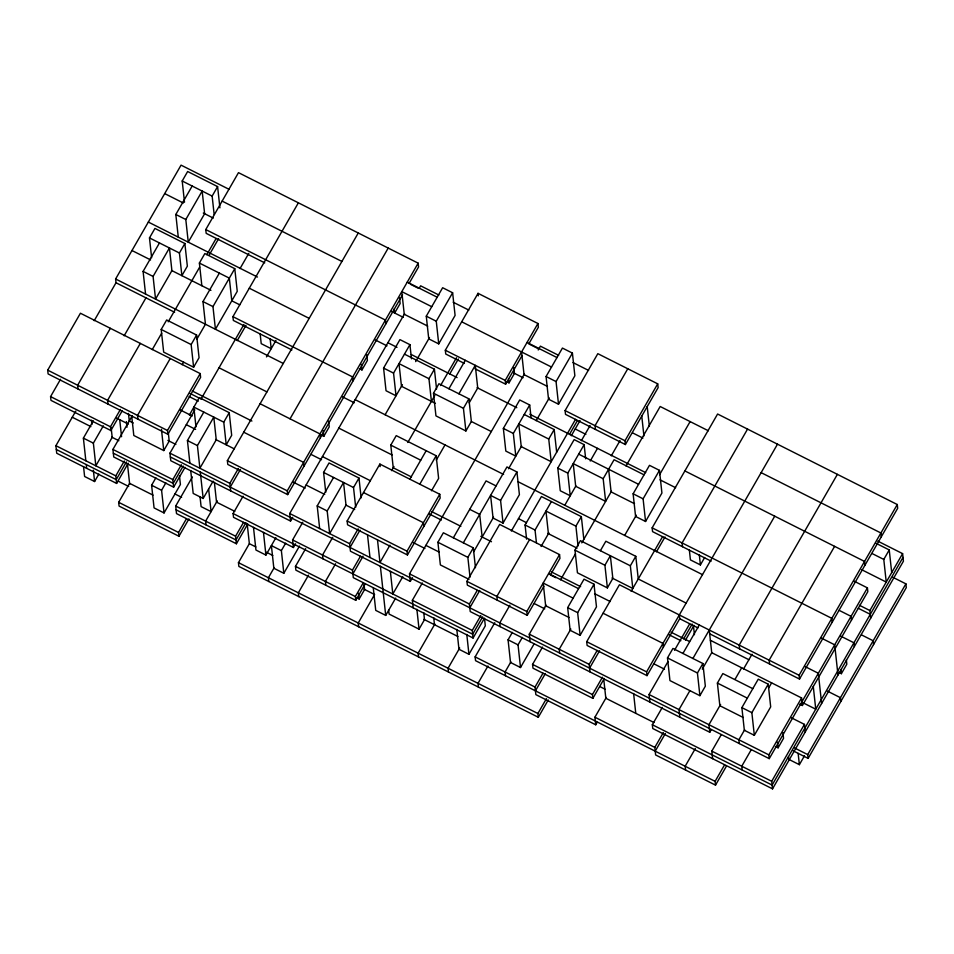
<?xml version="1.0" encoding="UTF-8"?>
<svg xmlns="http://www.w3.org/2000/svg" width="954" height="954" viewBox="0 0 954 954"><rect width="100%" height="100%" fill="white"/><g stroke="black" fill="none" stroke-linecap="round" stroke-linejoin="round"><path stroke-width="1.43" d="M47.7 370.152L80.422 313.234L200.209 373.574L200.614 377.355L167.892 434.273L48.105 373.932L47.7 370.152L167.475 430.492L167.892 434.273M94.207 320.699L116.018 282.754L115.613 278.985L181.057 165.137L228.972 189.274M122.255 410.745L110.867 430.54L50.979 400.37L50.574 396.602L60.531 379.275M151.626 257.747L149.48 237.916L154.93 228.423L184.873 243.508L187.342 266.178L181.88 275.658L179.424 253.001L184.873 243.508M184.504 202.236L182.202 180.998L187.652 171.505L217.595 186.59L219.909 207.841M110.366 328.319L77.644 385.237L78.049 389.017M145.557 294.07L143.1 271.401L159.461 242.948M178.279 237.141L175.822 214.483L192.183 186.018M153.081 276.433L169.442 247.968L171.899 270.638L155.538 299.091L153.081 276.433L143.1 271.401M185.803 219.515L202.165 191.05L204.621 213.72L188.26 242.173L185.803 219.515L175.822 214.483M128.253 463.191L116.615 483.428L56.727 453.257L55.904 445.697L75.831 411.055M124.151 335.784L145.962 297.839M214.149 214.495L212.146 196.083L217.595 186.59M85.848 460.782L83.392 438.124L93.349 420.797M140.31 343.404L107.587 400.322L108.005 404.102M264.735 262.851L206.171 233.348L205.766 229.568L238.488 172.65L418.162 263.161L418.567 266.941L409.111 283.386M111.117 427.44L112.19 437.349L95.829 465.814L93.373 443.145L103.33 425.83M161.202 329.464L166.664 319.972L196.607 335.057L199.064 357.726L193.614 367.207L163.671 352.121L161.202 329.464L191.146 344.549L193.614 367.207M201.843 285.723L199.386 263.054L204.836 253.573L234.779 268.658L237.248 291.316L215.425 329.261L212.969 306.604L234.779 268.658M152.235 349.629L161.679 333.184M168.226 321.796L199.684 267.084M206.803 254.706L216.057 238.619M110.867 430.54L110.461 426.772L120.419 409.445M209.343 254.766L218.597 238.679M83.535 466.578L84.608 476.487L94.589 481.52L98.858 474.09M185.016 467.353L173.628 487.16L113.741 456.99L112.918 449.429L132.129 416.016M170.253 358.489L137.531 415.407L137.948 419.188M196.715 339.409L205.444 324.241L202.987 301.571L219.348 273.118M191.146 344.549L196.607 335.057M116.615 483.428L115.792 475.867L124.33 461.02M126.393 461.939L116.209 479.647L56.322 449.477M182.178 364.714L183.633 362.186M240.038 268.563L248.767 253.382M188.928 518.928L178.97 536.255L119.083 506.085L118.666 502.305L129.339 483.75M167.475 430.492L200.209 373.574M291.9 349.939L233.336 320.437L232.931 316.656L298.375 202.82M131.664 415.658L133.81 435.489L163.754 450.574L169.216 441.082L168.286 432.579M189.369 415.062L199.279 397.579L229.222 412.665L231.679 435.322L226.229 444.814L223.773 422.157L229.222 412.665M179.483 475.974L180.413 484.477L164.052 512.942L154.071 507.91L151.603 485.24L155.872 477.823M292.675 517.342L290.541 521.051L170.766 460.71L169.943 453.162L194.843 409.85M201.246 398.712L243.926 324.467M237.224 340.626L245.977 325.386M189.906 463.215L187.437 440.557L203.81 412.092M164.052 512.942L161.584 490.273L165.853 482.855M173.628 487.16L172.817 479.6L181.355 464.753M183.18 466.053L173.223 483.38L113.335 453.21M197.418 445.578L213.791 417.125L216.248 439.782L199.887 468.247L197.418 445.578L187.437 440.557M247.778 523.973L236.401 543.768L176.502 513.598L175.691 506.037L192.41 476.952M266.476 356.915L275.933 340.471M178.97 536.255L178.553 532.475L186.388 518.869M190.728 470.775L193.185 493.433L203.166 498.465L213.124 481.138M402.564 294.762L287.667 494.613L227.779 464.443L227.374 460.663L358.263 232.991M217.262 500.886L205.635 521.122L206.04 524.903M230.653 490.881L229.831 483.332L238.369 468.486M230.236 487.112L240.42 469.404M295.549 543.78L293.415 547.501L233.527 517.33L233.11 513.55L243.067 496.223M290.04 418.83L388.206 248.076M236.401 543.768L235.578 536.208L243.58 522.303M245.941 522.661L235.984 539.988L176.096 509.818M548.264 699.962L538.306 717.277L238.858 566.426L238.452 562.645L249.352 543.673L247.205 523.853M287.667 494.613L287.261 490.833L418.162 263.161M321.176 435.048L323.788 436.36L329.237 426.867L328.617 421.203M359.36 368.638L361.96 369.949L367.409 360.469L366.801 354.793M253.49 527.383L255.946 550.041L265.927 555.073L275.885 537.746M290.541 521.051L289.718 513.502L404.615 313.651M419.164 288.346L420.619 285.818L438.852 295.001M325.743 492.264L323.585 472.433L329.035 462.952L358.978 478.037L361.137 497.869M409.922 344.656L393.561 373.109L396.017 395.779L386.036 390.746L383.58 368.077L399.941 339.624L409.922 344.656L411.46 358.811M281.37 550.613L271.389 545.593L273.846 568.25L283.827 573.282L281.37 550.613L285.64 543.196M274.215 567.618L268.396 577.73L268.801 581.511M293.415 547.501L292.592 539.94L302.776 522.232M319.662 528.588L317.205 505.918L333.566 477.465M426.283 316.191L442.644 287.726L452.625 292.759L455.094 315.428L438.733 343.881L428.751 338.849L426.283 316.191L436.264 321.224L438.733 343.881M283.827 573.282L299.484 546.058M365.215 583.884L355.759 600.328L295.871 570.158L295.466 566.378L305.65 548.669M327.186 510.95L343.547 482.497L346.004 505.155L329.643 533.62L327.186 510.95L317.205 505.918M436.264 321.224L452.625 292.759M385.118 414.751L402.421 384.641M415.658 361.626L429.479 337.585M355.687 507.349L353.529 487.518L358.978 478.037M308.524 575.119L298.34 592.816L298.745 596.596M332.719 537.317L322.535 555.025L322.953 558.805M347.149 521.003L379.871 464.085L439.758 494.255L440.176 498.036L407.441 554.954L347.554 524.783L347.149 521.003L407.036 551.185L407.441 554.954M411.472 476.964L393.239 467.782L390.782 445.113L396.232 435.632L436.157 455.738L438.625 478.407L431.506 490.785M431.423 401.372L428.954 378.714L434.416 369.222L404.472 354.137M464.359 363.414L445.733 354.029L445.327 350.249L478.049 293.331L537.937 323.501L538.342 327.282L529.1 343.368M433.486 393.227L438.935 383.735L468.891 398.82L471.348 421.489L465.898 430.969L435.954 415.884L433.486 393.227L463.429 408.312L465.898 430.969M335.593 563.754L325.409 581.463L325.815 585.243M412.45 577.683L410.315 581.391L350.428 551.221L349.605 543.673L358.144 528.826M391.581 470.668L393.966 466.518M407.787 442.477L434.833 395.445M440.509 385.559L456.513 357.738M350.023 547.453L359.98 530.126M449.62 374.218L458.373 358.978M448.917 388.767L465.29 360.302M484.465 618.204L473.077 638.011L353.302 577.671L352.479 570.11L360.481 556.194M352.897 573.891L363.069 556.182M409.815 479.17L426.176 450.717M458.91 393.799L475.271 365.334L477.727 388.004L469.189 402.85M355.759 600.328L355.353 596.548L363.355 582.644M419.796 484.203L436.157 455.738M463.429 408.312L468.891 398.82M436.276 460.09L445.005 444.922M389.924 545.211L379.966 562.538L377.498 539.869M356.546 597.681L359.157 598.993L364.607 589.5L363.987 583.836M407.036 551.185L439.758 494.255M475.009 368.781L505.62 384.2L505.215 380.419L537.937 323.501M505.62 384.2L521.981 355.735M506.407 381.552L509.007 382.864L514.468 373.372L513.848 367.707M402.779 576.681L392.821 594.008L390.353 571.339M373.264 587.724L375.733 610.381L385.714 615.413L395.671 598.086M410.315 581.391L409.504 573.843L524.402 373.992M538.211 349.963L540.393 346.159L558.627 355.341M469.01 579.352L440.366 564.923L437.91 542.266L443.36 532.773L473.303 547.858L475.462 567.69M529.697 404.997L513.335 433.45L515.804 456.119L505.823 451.087L503.354 428.429L519.715 399.964L529.697 404.997L531.092 417.745M413.189 607.841L412.366 600.281L422.336 582.954M453.341 537.806L486.063 480.888L496.056 485.908M546.07 376.532L562.431 348.067L572.412 353.099L574.868 375.769L558.507 404.222L548.526 399.189L546.07 376.532L556.051 381.564L558.507 404.222M463.322 542.838L506.956 466.935L516.937 471.968L519.405 494.637L503.044 523.09L493.063 518.058L490.594 495.4L500.576 500.433L503.044 523.09M556.051 381.564L572.412 353.099M508.53 468.76L521.623 445.995M536.16 420.702L549.254 397.925M388.636 609.821L389.101 614.078L419.044 629.163L424.494 619.671L423.731 612.587M470.012 577.182L467.854 557.351L473.303 547.858M500.576 500.433L516.937 471.968M473.613 551.889L493.528 517.235M434.845 624.071L418.114 653.168L418.532 656.936M543.947 586.209L527.228 615.294L467.341 585.124L466.923 581.356L499.646 524.426L559.545 554.596L559.95 558.376L550.494 574.821M548.741 439.055L518.797 423.97L521.254 446.627L551.197 461.712L548.741 439.055L554.191 429.562L524.247 414.477M565.102 410.59L597.824 353.672L657.711 383.842L658.129 387.622L625.395 444.54L565.507 414.37L565.102 410.59L624.989 440.76L625.395 444.54M711.219 729.715L709.764 732.255L470.215 611.562L469.392 604.013L477.215 590.407M511.356 531.008L575.56 419.343M469.797 607.793L479.755 590.466M569.431 434.499L577.432 420.583M571.291 435.751L580.02 420.571M526.608 539.165L525.07 524.998L541.431 496.545L581.356 516.651L583.824 539.32M584.134 444.647L567.773 473.112L570.242 495.77L560.26 490.75L557.792 468.08L574.153 439.615L584.134 444.647L585.673 458.814M459.697 648.004L448.058 668.253L448.475 672.021M473.077 638.011L472.266 630.451L480.792 615.604M581.344 440.724L590.073 425.544M482.629 616.904L472.671 634.231L233.11 513.55M529.601 539.511L496.867 596.441L497.284 600.209M536.434 542.778L535.051 530.03L551.412 501.565M627.768 368.757L595.046 425.675L595.451 429.455M456.811 629.449L458.969 649.269L468.951 654.301L485.312 625.848L484.549 618.764M663.34 732.553L654.802 747.399L655.625 754.96L715.512 785.13L715.106 781.35L475.545 660.669L475.128 656.889L494.768 622.735M541.073 546.499L548.896 532.892M564.78 505.262L575.93 485.872M590.24 460.985L597.502 448.344M509.925 605.17L499.741 622.879L500.158 626.647M487.959 666.011L478.002 683.338L478.419 687.107M611.287 455.809L620.017 440.629M534.025 644.01L520.514 667.526L510.533 662.493L508.065 639.824L512.334 632.407M527.228 615.294L526.811 611.526L559.545 554.596M578.052 545.974L575.906 526.143L581.356 516.651M603.178 478.705L573.235 463.62L575.691 486.29L605.635 501.375L603.178 478.705L614.078 459.733L644.022 474.818M624.989 440.76L657.711 383.842M520.514 667.526L518.046 644.856L522.315 637.427M607.388 587.891L604.919 565.233L610.369 555.741L612.838 578.398L607.388 587.891L577.432 572.805L574.976 550.148L580.426 540.656L630.344 565.794L632.8 588.463L611.967 577.969M510.891 661.861L505.083 671.974L505.489 675.754M530.102 641.732L529.279 634.183L545.998 605.086M560.547 579.793L575.524 553.749M581.773 542.874L611.454 491.25M626.003 465.957L660.18 406.499L708.345 430.767M604.24 678.544L592.863 698.352L532.976 668.182L532.559 664.401L542.516 647.074M567.666 607.638L584.027 579.173L594.008 584.206L596.477 606.863L580.115 635.328L570.134 630.296L567.666 607.638L577.647 612.659L580.115 635.328M600.388 550.708L605.85 541.228L635.793 556.313L638.25 578.971L686.164 603.107M633.122 493.79L649.483 465.337L659.464 470.358L661.921 493.027L645.56 521.48L635.579 516.46L633.122 493.79L643.103 498.823L645.56 521.48M577.647 612.659L594.008 584.206M643.103 498.823L659.464 470.358M597.156 722.309L595.737 724.79L535.838 694.619L535.027 687.059L543.017 673.154M535.433 690.839L545.39 673.512M570.862 629.032L559.223 649.269L559.628 653.049M624.667 535.433L636.306 515.196M659.584 474.71L690.124 421.585M538.306 717.277L537.889 713.509L546.427 698.65M679.32 614.936L679.725 618.717L647.003 675.635L587.115 645.464L586.71 641.696L619.432 584.766L799.094 675.277L799.512 679.057L709.669 633.802M630.344 565.794L635.793 556.313M711.147 561.143L652.56 531.628L652.154 527.848L717.599 414.012L897.273 504.523L897.678 508.303L799.512 679.057M589.989 671.902L589.167 664.354L597.168 650.437M631.143 591.349L662.613 536.601M589.572 668.134L599.541 650.807M656.447 551.817L664.986 536.971M592.863 698.352L592.446 694.572L602.415 677.245M747.554 429.097L682.098 542.933L682.515 546.714M595.737 724.79L594.914 717.229L606.291 697.434M689.348 549.981L690.422 559.891L700.403 564.923L704.672 557.494M647.003 675.635L646.597 671.866L777.498 444.182M667.49 657.914L672.94 648.434L702.883 663.519L705.34 686.176L699.89 695.669L669.946 680.584L667.49 657.914L697.434 672.999L699.89 695.669M649.877 702.084L649.054 694.524L667.967 661.635M674.514 650.258L689.611 623.988M683.613 638.906L692.151 624.059M685.449 640.206L693.987 625.359M682.921 653.454L699.282 625.001M877.871 541.168L902.603 553.63L903.426 561.179L772.525 788.863L652.751 728.522L652.333 724.742L662.303 707.415M692.902 658.487L774.72 516.186M697.434 672.999L702.883 663.519M655.207 751.18L665.391 733.471M689.909 690.636L678.998 709.609L679.82 717.169M702.275 669.136L711.732 652.691L709.263 630.022M743.285 717.527L719.853 705.721L717.396 683.064L722.846 673.572L752.789 688.657M837.385 474.353L739.207 645.107L739.624 648.887M720.58 704.457L708.941 724.694L709.764 732.255M735.129 679.165L741.675 667.776M695.335 748.556L685.151 766.265L685.568 770.045M743.5 669.076L752.038 654.229M712.638 758.692L711.815 751.132L721.272 734.687M741.878 707.629L758.251 679.176L768.232 684.197L770.689 706.866L754.328 735.319L744.347 730.299L741.878 707.629L751.859 712.662L754.328 735.319M834.607 546.356L769.151 660.192L769.568 663.972M751.859 712.662L768.232 684.197M744.704 729.667L738.885 739.779L739.302 743.56M768.709 687.917L771.619 682.861M715.106 781.35L724.551 764.905M715.512 785.13L726.423 766.157M751.215 749.772L741.759 766.217L742.176 769.997M799.094 675.277L897.273 504.523M170.349 456.942L769.246 758.645L768.841 754.864L801.563 697.946L711.732 652.691M769.246 758.645L867.424 587.879L854.116 581.177M861.51 569.621L886.242 582.083L883.786 559.426L889.235 549.933L876.213 543.375M799.714 704.159L802.386 705.495L867.83 591.659L867.424 587.879M775.483 746.505L778.094 747.817L783.544 738.324L782.924 732.66M772.525 788.863L771.703 781.302L804.437 724.384L791.415 717.825M870.704 618.097L869.881 610.548L902.603 553.63M903.021 557.398L772.12 785.082L652.333 724.742M838.769 672.367L841.368 673.679L846.818 664.199L846.365 659.941M789.399 759.658L799.38 764.679L804.46 755.83M793.156 750.834L808.121 758.382L807.716 754.602L905.895 583.848L892.872 577.289M808.121 758.382L906.3 587.616L905.895 583.848M453.162 302.215L468.796 310.086M572.949 362.556L588.57 370.426M407.251 282.134L437.194 297.219M527.025 342.474L556.969 357.559M410.387 284.232L418.365 288.263M528.826 343.905L538.151 348.604M182.202 180.998L212.146 196.083M222.127 201.103L341.902 261.444M431.745 306.699L401.789 291.614L404.257 314.283L427.69 326.089M461.688 321.784L551.519 367.051M761.137 472.647L880.912 532.988L881.317 536.756M164.696 193.602L183.335 202.987M203.297 213.04L213.302 218.084M547.465 386.43L524.032 374.624L521.576 351.954M391.355 311.35L403.339 317.384M513.801 373.038L523.114 377.724M632.502 432.842L642.924 438.089M872.063 553.523L883.786 559.426M205.766 229.568L385.428 320.079L385.845 323.859M445.327 350.249L505.215 380.419M684.877 470.93L864.551 561.441L864.956 565.221M575.226 428.978L585.875 434.344M148.335 222.055L257.473 277.042M387.896 342.736L397.007 347.328M411.329 354.542L457.097 377.605M477.06 387.658L516.782 407.68M529.804 414.239L645.679 472.612M660.001 479.826L675.623 487.697M374.994 339.815L387.002 345.861M149.48 237.916L179.424 253.001M199.386 263.054L229.33 278.139L231.786 300.808L239.776 304.827M249.292 288.203L309.179 318.374M428.954 378.714L399.01 363.629L401.479 386.287L435.418 403.387M578.684 454.14L638.572 484.31M859.471 605.301L869.881 610.548M383.58 368.077L393.561 373.109M503.354 428.429L513.335 433.45M858.314 608.294L870.298 614.328M131.974 250.52L150.601 259.905M171.47 270.411L210.953 290.314M471.348 421.489L491.31 431.542M634.529 503.688L611.085 491.882L608.628 469.225M557.792 468.08L567.773 473.112M839.079 610.31L851.063 616.344L851.469 620.124M202.987 301.571L212.969 306.604M232.931 316.656L352.706 376.997L353.123 380.777M652.154 527.848L831.828 618.359L832.234 622.139M861.45 634.863L873.16 640.766L873.578 644.534M840.617 636.079L853.925 642.781L854.343 646.562M115.613 278.985L283.302 363.462M355.174 399.666L503.593 474.436M517.915 481.651L702.526 574.654M116.018 282.754L174.606 312.268M342.558 396.876L354.28 402.779M821.382 638.095L834.69 644.809L837.982 675.015M575.906 526.143L545.962 511.058L548.419 533.715M390.782 445.113L420.726 460.198M219.026 367.779L266.941 391.915M338.801 428.119L392.046 454.939M518.475 518.63L526.465 522.661M547.751 533.381L577.063 548.145M525.07 524.998L535.051 530.03M574.976 550.148L604.919 565.233M805.021 666.56L818.329 673.262L821.621 703.48M260.096 403.745L319.984 433.915L320.389 437.695M469.702 509.341L479.683 514.373L482.152 537.03M827.416 691.125L840.438 697.684L840.856 701.464M679.725 618.717L697.958 627.899M710.336 640.277L748.926 659.727M192.255 390.997L251.904 421.048M322.44 456.584L370.355 480.721M431.804 511.678L460.854 526.31M480.816 536.363L491.465 541.729M551.352 571.899L580.64 586.65M594.557 593.662L610.178 601.533M671.139 632.24L689.599 641.541M548.633 573.569L578.577 588.654M190.061 393.453L201.771 399.356M310.873 454.331L321.558 459.709M429.324 513.991L441.332 520.049M550.434 575.012L555.753 577.683M668.885 634.672L680.858 640.706M802.731 702.633L815.753 709.192L813.285 686.522M189.166 396.578L198.277 401.169M223.773 422.157L193.817 407.072L195.975 426.891M243.735 432.21L303.622 462.38L304.028 466.16M323.585 472.433L353.529 487.518M363.51 492.55L423.397 522.72L423.814 526.501M573.127 598.146L543.184 583.061L545.748 606.672M603.071 613.231L662.958 643.401L663.364 647.182M180.246 409.946L192.231 415.98M437.91 542.266L467.854 557.351M717.396 683.064L747.34 698.149M186.304 424.697L195.618 429.395M215.58 439.448L234.219 448.833M306.079 485.037L324.718 494.422M345.575 504.94L354.685 509.531M425.866 545.378L439.174 552.092M545.64 605.718L569.073 617.524M293.188 482.116L305.161 488.15M412.963 542.456L424.935 548.49M534.335 603.596L544.746 608.843M653.848 663.805L664.497 669.171M227.374 460.663L287.261 490.833M466.923 581.356L526.811 611.526M586.71 641.696L646.597 671.866M794.694 748.043L807.716 754.602M129.291 420.964L133.274 422.98M167.88 440.414L175.87 444.433M116.674 418.186L128.396 424.089M169.943 453.162L229.831 483.332M289.718 513.502L349.605 543.673M409.504 573.843L469.392 604.013M529.279 634.183L589.167 664.354M649.054 694.524L768.841 754.864M50.574 396.602L110.461 426.772M72.265 417.244L90.904 426.629M111.761 437.135L118.845 440.7M508.065 639.824L518.046 644.856M599.708 686.522L605.027 689.193M112.918 449.429L172.817 479.6M292.592 539.94L352.479 570.11M412.366 600.281L472.266 630.451M711.815 751.132L771.703 781.302M234.767 511.332L216.534 502.15L214.388 482.319M653.991 722.524L605.826 698.256L603.667 678.425M83.392 438.124L93.373 443.145M532.559 664.401L592.446 694.572M174.952 493.969L181.606 497.32M363.939 589.167L374.588 594.533L358.227 622.998L358.632 626.766M423.826 619.337L457.908 636.509M151.603 485.24L161.584 490.273M55.904 445.697L115.792 475.867M175.691 506.037L235.578 536.208M295.466 566.378L355.353 596.548M475.128 656.889L535.027 687.059M594.914 717.229L654.802 747.399M129.577 483.332L153.01 495.138M249.352 543.673L255.863 546.952M266.285 552.199L272.796 555.478M118.272 481.21L128.683 486.457M118.666 502.305L178.553 532.475M238.452 562.645L537.889 713.509M889.235 549.933L891.704 572.603M840.903 669.434L841.368 673.679M801.563 697.946L802.386 705.495M804.437 724.384L805.248 731.945M798.14 753.35L799.38 764.679M788.481 756.617L788.886 760.398M777.474 742.152L778.094 747.817M699.33 555.001L700.403 564.923M693.51 626.182L694.429 634.684M647.217 406.595L649.376 426.426M641.768 416.075L643.914 435.906M633.611 693.51L635.769 713.342M554.191 429.562L556.659 452.232M508.554 378.607L509.007 382.864M478.049 293.331L478.324 295.847M466.792 634.47L468.951 654.301M434.416 369.222L436.562 389.053M399.523 297.875L400.143 303.539L394.682 313.031L394.229 308.786M433.712 617.62L434.475 624.703M416.886 609.332L419.044 629.163M379.871 464.085L380.145 466.613M361.339 364.285L361.96 369.949M380.372 566.306L385.714 615.413M367.517 534.848L369.985 557.506M358.537 593.328L359.157 598.993M323.167 430.695L323.788 436.36M270.125 338.777L271.198 348.699L261.217 343.667L260.144 333.757M263.471 532.415L265.927 555.073M208.628 488.973L211.084 511.642L201.103 506.61L200.03 496.7M200.292 472.027L203.166 498.465M161.453 429.324L163.754 450.574M128.468 413.416L129.231 420.499M126.405 421.561L127.013 427.225M127.419 463.501L129.684 484.286M119.715 419.724L121.563 436.717M91.465 420.213L91.93 424.458M93.361 470.179L94.589 481.52M86.265 464.562L86.671 468.342"/></g></svg>
